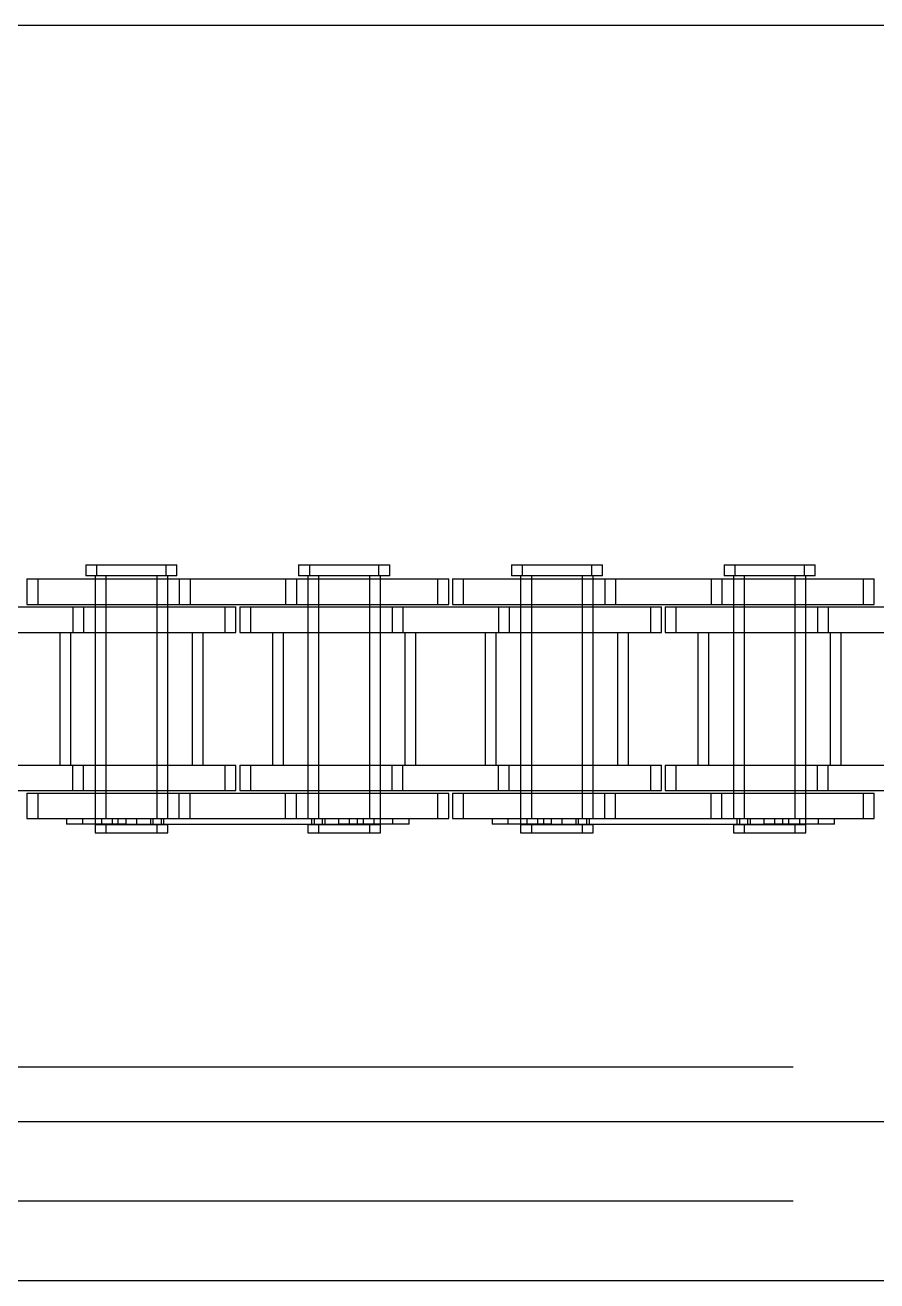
# Model space of a CAD drawing. Header units: metres. Extents: x 0 to 21025, y 0 to 14850.
# Drawn here: x 3445.3 to 3496.2, y 9046.6 to 9121.6 of the extents above; entities that cross this region are included whole.
import ezdxf

# ---------------------------------------------------------------- set-up
doc = ezdxf.new("R2010")
doc.units = ezdxf.units.M
doc.header["$LTSCALE"] = 25
doc.linetypes.add('HIDDEN2', pattern=[4.7625, 3.175, -1.5875])
doc.layers.add('SL4', color=4, linetype='Continuous')
doc.layers.add('ST1', color=7, linetype='HIDDEN2')

msp = doc.modelspace()

# ---------------------------------------------------------------- linework, layer by layer
at = {"layer": 'SL4'}
for p, q in [((2880.564, 9121.619), (4205.539, 9121.619)), ((2880.564, 9056.144), (4205.539, 9056.144)), ((4205.539, 9046.619), (2880.564, 9046.619))]:
    msp.add_line(p, q, dxfattribs=at)
at = {"layer": 'ST1'}
for p, q in [((3448.931, 9089.384), (3453.728, 9089.384)), ((3448.931, 9089.384), (3448.931, 9088.725)), ((3449.57, 9089.384), (3449.57, 9088.725)), ((3453.728, 9089.384), (3454.367, 9089.384)), ((3453.728, 9088.725), (3453.728, 9089.384)), ((3454.367, 9088.725), (3454.367, 9089.384)), ((3461.631, 9089.384), (3466.428, 9089.384)), ((3461.631, 9089.384), (3461.631, 9088.725)), ((3462.27, 9089.384), (3462.27, 9088.725)), ((3466.428, 9089.384), (3467.067, 9089.384)), ((3466.428, 9088.725), (3466.428, 9089.384)), ((3467.067, 9088.725), (3467.067, 9089.384)), ((3474.331, 9089.384), (3479.128, 9089.384)), ((3474.331, 9089.384), (3474.331, 9088.725)), ((3474.97, 9089.384), (3474.97, 9088.725)), ((3479.128, 9089.384), (3479.767, 9089.384)), ((3479.128, 9088.725), (3479.128, 9089.384)), ((3479.767, 9088.725), (3479.767, 9089.384)), ((3487.031, 9089.384), (3491.828, 9089.384)), ((3487.031, 9089.384), (3487.031, 9088.725)), ((3487.67, 9089.384), (3487.67, 9088.725)), ((3491.828, 9089.384), (3492.467, 9089.384)), ((3491.828, 9088.725), (3491.828, 9089.384)), ((3492.467, 9088.725), (3492.467, 9089.384)), ((3445.41, 9088.541), (3454.505, 9088.541)), ((3445.41, 9088.541), (3445.41, 9087.021)), ((3446.049, 9088.541), (3446.049, 9087.021)), ((3453.728, 9088.725), (3448.931, 9088.725)), ((3449.485, 9088.725), (3449.485, 9074.227)), ((3449.485, 9088.541), (3449.485, 9087.021)), ((3450.124, 9088.725), (3450.124, 9074.227)), ((3450.124, 9088.541), (3450.124, 9087.021)), ((3453.175, 9074.227), (3453.175, 9088.725)), ((3453.175, 9087.021), (3453.175, 9088.541)), ((3454.367, 9088.725), (3453.728, 9088.725)), ((3453.814, 9074.227), (3453.814, 9088.725)), ((3453.814, 9087.021), (3453.814, 9088.541)), ((3454.505, 9088.541), (3454.505, 9087.021)), ((3454.505, 9088.541), (3460.855, 9088.541)), ((3455.144, 9088.541), (3455.144, 9087.021)), ((3460.855, 9088.541), (3460.855, 9087.021)), ((3460.855, 9088.541), (3469.95, 9088.541)), ((3461.494, 9088.541), (3461.494, 9087.021)), ((3466.428, 9088.725), (3461.631, 9088.725)), ((3462.185, 9088.725), (3462.185, 9074.227)), ((3462.185, 9088.541), (3462.185, 9087.021)), ((3462.824, 9088.725), (3462.824, 9074.227)), ((3462.824, 9088.541), (3462.824, 9087.021)), ((3465.875, 9074.227), (3465.875, 9088.725)), ((3465.875, 9087.021), (3465.875, 9088.541)), ((3467.067, 9088.725), (3466.428, 9088.725)), ((3466.514, 9074.227), (3466.514, 9088.725)), ((3466.514, 9087.021), (3466.514, 9088.541)), ((3469.95, 9088.541), (3470.589, 9088.541)), ((3469.95, 9087.021), (3469.95, 9088.541)), ((3470.589, 9087.021), (3470.589, 9088.541)), ((3470.81, 9088.541), (3479.905, 9088.541)), ((3470.81, 9088.541), (3470.81, 9087.021)), ((3471.449, 9088.541), (3471.449, 9087.021)), ((3479.128, 9088.725), (3474.331, 9088.725)), ((3474.885, 9088.725), (3474.885, 9074.227)), ((3474.885, 9088.541), (3474.885, 9087.021)), ((3475.524, 9088.725), (3475.524, 9074.227)), ((3475.524, 9088.541), (3475.524, 9087.021)), ((3478.575, 9074.227), (3478.575, 9088.725)), ((3478.575, 9087.021), (3478.575, 9088.541)), ((3479.767, 9088.725), (3479.128, 9088.725)), ((3479.214, 9074.227), (3479.214, 9088.725)), ((3479.214, 9087.021), (3479.214, 9088.541)), ((3479.905, 9088.541), (3479.905, 9087.021)), ((3479.905, 9088.541), (3486.255, 9088.541)), ((3480.544, 9088.541), (3480.544, 9087.021)), ((3486.255, 9088.541), (3486.255, 9087.021)), ((3486.255, 9088.541), (3495.35, 9088.541)), ((3486.894, 9088.541), (3486.894, 9087.021)), ((3491.828, 9088.725), (3487.031, 9088.725)), ((3487.585, 9088.725), (3487.585, 9074.227)), ((3487.585, 9088.541), (3487.585, 9087.021)), ((3488.224, 9088.725), (3488.224, 9074.227)), ((3488.224, 9088.541), (3488.224, 9087.021)), ((3491.275, 9074.227), (3491.275, 9088.725)), ((3491.275, 9087.021), (3491.275, 9088.541)), ((3492.467, 9088.725), (3491.828, 9088.725)), ((3491.914, 9074.227), (3491.914, 9088.725)), ((3491.914, 9087.021), (3491.914, 9088.541)), ((3495.35, 9088.541), (3495.989, 9088.541)), ((3495.35, 9087.021), (3495.35, 9088.541)), ((3495.989, 9087.021), (3495.989, 9088.541)), ((3445.41, 9087.021), (3454.505, 9087.021)), ((3454.505, 9087.021), (3460.855, 9087.021)), ((3460.855, 9087.021), (3469.95, 9087.021)), ((3469.95, 9087.021), (3470.589, 9087.021)), ((3470.81, 9087.021), (3479.905, 9087.021)), ((3479.905, 9087.021), (3486.255, 9087.021)), ((3486.255, 9087.021), (3495.35, 9087.021)), ((3495.35, 9087.021), (3495.989, 9087.021)), ((3441.805, 9086.869), (3448.155, 9086.869)), ((3448.155, 9086.869), (3448.155, 9085.349)), ((3448.155, 9086.869), (3457.25, 9086.869)), ((3448.794, 9086.869), (3448.794, 9085.349)), ((3449.485, 9086.869), (3449.485, 9085.349)), ((3450.124, 9086.869), (3450.124, 9085.349)), ((3453.175, 9085.349), (3453.175, 9086.869)), ((3453.814, 9085.349), (3453.814, 9086.869)), ((3457.25, 9086.869), (3457.889, 9086.869)), ((3457.25, 9085.349), (3457.25, 9086.869)), ((3457.889, 9085.349), (3457.889, 9086.869)), ((3458.11, 9086.869), (3467.205, 9086.869)), ((3458.11, 9086.869), (3458.11, 9085.349)), ((3458.749, 9086.869), (3458.749, 9085.349)), ((3462.185, 9086.869), (3462.185, 9085.349)), ((3462.824, 9086.869), (3462.824, 9085.349)), ((3465.875, 9085.349), (3465.875, 9086.869)), ((3466.514, 9085.349), (3466.514, 9086.869)), ((3467.205, 9086.869), (3467.205, 9085.349)), ((3467.205, 9086.869), (3473.555, 9086.869)), ((3467.844, 9086.869), (3467.844, 9085.349)), ((3473.555, 9086.869), (3473.555, 9085.349)), ((3473.555, 9086.869), (3482.65, 9086.869)), ((3474.194, 9086.869), (3474.194, 9085.349)), ((3474.885, 9086.869), (3474.885, 9085.349)), ((3475.524, 9086.869), (3475.524, 9085.349)), ((3478.575, 9085.349), (3478.575, 9086.869)), ((3479.214, 9085.349), (3479.214, 9086.869)), ((3482.65, 9086.869), (3483.289, 9086.869)), ((3482.65, 9085.349), (3482.65, 9086.869)), ((3483.289, 9085.349), (3483.289, 9086.869)), ((3483.51, 9086.869), (3492.605, 9086.869)), ((3483.51, 9086.869), (3483.51, 9085.349)), ((3484.149, 9086.869), (3484.149, 9085.349)), ((3487.585, 9086.869), (3487.585, 9085.349)), ((3488.224, 9086.869), (3488.224, 9085.349)), ((3491.275, 9085.349), (3491.275, 9086.869)), ((3491.914, 9085.349), (3491.914, 9086.869)), ((3492.605, 9086.869), (3492.605, 9085.349)), ((3492.605, 9086.869), (3498.955, 9086.869)), ((3493.244, 9086.869), (3493.244, 9085.349)), ((3441.805, 9085.349), (3448.155, 9085.349)), ((3447.37, 9085.349), (3447.37, 9077.419)), ((3448.009, 9085.349), (3448.009, 9077.419)), ((3448.155, 9085.349), (3457.25, 9085.349)), ((3449.485, 9085.349), (3449.485, 9077.419)), ((3450.124, 9085.349), (3450.124, 9077.419)), ((3453.175, 9077.419), (3453.175, 9085.349)), ((3453.814, 9077.419), (3453.814, 9085.349)), ((3455.29, 9077.419), (3455.29, 9085.349)), ((3455.929, 9077.419), (3455.929, 9085.349)), ((3457.25, 9085.349), (3457.889, 9085.349)), ((3458.11, 9085.349), (3467.205, 9085.349)), ((3460.07, 9085.349), (3460.07, 9077.419)), ((3460.709, 9085.349), (3460.709, 9077.419)), ((3462.185, 9085.349), (3462.185, 9077.419)), ((3462.824, 9085.349), (3462.824, 9077.419)), ((3465.875, 9077.419), (3465.875, 9085.349)), ((3466.514, 9077.419), (3466.514, 9085.349)), ((3467.205, 9085.349), (3473.555, 9085.349)), ((3467.99, 9077.419), (3467.99, 9085.349)), ((3468.629, 9077.419), (3468.629, 9085.349)), ((3472.77, 9085.349), (3472.77, 9077.419)), ((3473.409, 9085.349), (3473.409, 9077.419)), ((3473.555, 9085.349), (3482.65, 9085.349)), ((3474.885, 9085.349), (3474.885, 9077.419)), ((3475.524, 9085.349), (3475.524, 9077.419)), ((3478.575, 9077.419), (3478.575, 9085.349)), ((3479.214, 9077.419), (3479.214, 9085.349)), ((3480.69, 9077.419), (3480.69, 9085.349)), ((3481.329, 9077.419), (3481.329, 9085.349)), ((3482.65, 9085.349), (3483.289, 9085.349)), ((3483.51, 9085.349), (3492.605, 9085.349)), ((3485.47, 9085.349), (3485.47, 9077.419)), ((3486.109, 9085.349), (3486.109, 9077.419)), ((3487.585, 9085.349), (3487.585, 9077.419)), ((3488.224, 9085.349), (3488.224, 9077.419)), ((3491.275, 9077.419), (3491.275, 9085.349)), ((3491.914, 9077.419), (3491.914, 9085.349)), ((3492.605, 9085.349), (3498.955, 9085.349)), ((3493.39, 9077.419), (3493.39, 9085.349)), ((3494.029, 9077.419), (3494.029, 9085.349)), ((3441.805, 9077.419), (3448.155, 9077.419)), ((3448.155, 9075.899), (3448.155, 9077.419)), ((3448.155, 9077.419), (3457.25, 9077.419)), ((3448.794, 9075.899), (3448.794, 9077.419)), ((3449.485, 9077.419), (3449.485, 9075.899)), ((3450.124, 9077.419), (3450.124, 9075.899)), ((3453.175, 9075.899), (3453.175, 9077.419)), ((3453.814, 9075.899), (3453.814, 9077.419)), ((3457.25, 9077.419), (3457.889, 9077.419)), ((3457.25, 9075.899), (3457.25, 9077.419)), ((3457.889, 9075.899), (3457.889, 9077.419)), ((3458.11, 9077.419), (3467.205, 9077.419)), ((3458.11, 9077.419), (3458.11, 9075.899)), ((3458.749, 9077.419), (3458.749, 9075.899)), ((3462.185, 9077.419), (3462.185, 9075.899)), ((3462.824, 9077.419), (3462.824, 9075.899)), ((3465.875, 9075.899), (3465.875, 9077.419)), ((3466.514, 9075.899), (3466.514, 9077.419)), ((3467.205, 9075.899), (3467.205, 9077.419)), ((3467.205, 9077.419), (3473.555, 9077.419)), ((3467.844, 9075.899), (3467.844, 9077.419)), ((3473.555, 9075.899), (3473.555, 9077.419)), ((3473.555, 9077.419), (3482.65, 9077.419)), ((3474.194, 9075.899), (3474.194, 9077.419)), ((3474.885, 9077.419), (3474.885, 9075.899)), ((3475.524, 9077.419), (3475.524, 9075.899)), ((3478.575, 9075.899), (3478.575, 9077.419)), ((3479.214, 9075.899), (3479.214, 9077.419)), ((3482.65, 9077.419), (3483.289, 9077.419)), ((3482.65, 9075.899), (3482.65, 9077.419)), ((3483.289, 9075.899), (3483.289, 9077.419)), ((3483.51, 9077.419), (3492.605, 9077.419)), ((3483.51, 9077.419), (3483.51, 9075.899)), ((3484.149, 9077.419), (3484.149, 9075.899)), ((3487.585, 9077.419), (3487.585, 9075.899)), ((3488.224, 9077.419), (3488.224, 9075.899)), ((3491.275, 9075.899), (3491.275, 9077.419)), ((3491.914, 9075.899), (3491.914, 9077.419)), ((3492.605, 9075.899), (3492.605, 9077.419)), ((3492.605, 9077.419), (3498.955, 9077.419)), ((3493.244, 9075.899), (3493.244, 9077.419)), ((3441.805, 9075.899), (3448.155, 9075.899)), ((3448.155, 9075.899), (3457.25, 9075.899)), ((3457.25, 9075.899), (3457.889, 9075.899)), ((3458.11, 9075.899), (3467.205, 9075.899)), ((3467.205, 9075.899), (3473.555, 9075.899)), ((3473.555, 9075.899), (3482.65, 9075.899)), ((3482.65, 9075.899), (3483.289, 9075.899)), ((3483.51, 9075.899), (3492.605, 9075.899)), ((3492.605, 9075.899), (3498.955, 9075.899)), ((3445.41, 9075.747), (3454.505, 9075.747)), ((3445.41, 9075.747), (3445.41, 9074.227)), ((3446.049, 9075.747), (3446.049, 9074.227)), ((3449.485, 9075.747), (3449.485, 9073.894)), ((3450.124, 9075.747), (3450.124, 9074.227)), ((3453.175, 9074.227), (3453.175, 9075.747)), ((3453.814, 9074.227), (3453.814, 9075.747)), ((3454.505, 9074.227), (3454.505, 9075.747)), ((3454.505, 9075.747), (3460.855, 9075.747)), ((3455.144, 9074.227), (3455.144, 9075.747)), ((3460.855, 9074.227), (3460.855, 9075.747)), ((3460.855, 9075.747), (3469.95, 9075.747)), ((3461.494, 9074.227), (3461.494, 9075.747)), ((3462.185, 9075.747), (3462.185, 9074.227)), ((3462.824, 9075.747), (3462.824, 9074.227)), ((3465.875, 9074.227), (3465.875, 9075.747)), ((3466.514, 9073.894), (3466.514, 9075.747)), ((3469.95, 9075.747), (3470.589, 9075.747)), ((3469.95, 9074.227), (3469.95, 9075.747)), ((3470.589, 9074.227), (3470.589, 9075.747)), ((3470.81, 9075.747), (3479.905, 9075.747)), ((3470.81, 9075.747), (3470.81, 9074.227)), ((3471.449, 9075.747), (3471.449, 9074.227)), ((3474.885, 9075.747), (3474.885, 9073.894)), ((3475.524, 9075.747), (3475.524, 9074.227)), ((3478.575, 9074.227), (3478.575, 9075.747)), ((3479.214, 9074.227), (3479.214, 9075.747)), ((3479.905, 9074.227), (3479.905, 9075.747)), ((3479.905, 9075.747), (3486.255, 9075.747)), ((3480.544, 9074.227), (3480.544, 9075.747)), ((3486.255, 9074.227), (3486.255, 9075.747)), ((3486.255, 9075.747), (3495.35, 9075.747)), ((3486.894, 9074.227), (3486.894, 9075.747)), ((3487.585, 9075.747), (3487.585, 9074.227)), ((3488.224, 9075.747), (3488.224, 9074.227)), ((3491.275, 9074.227), (3491.275, 9075.747)), ((3491.914, 9073.894), (3491.914, 9075.747)), ((3495.35, 9075.747), (3495.989, 9075.747)), ((3495.35, 9074.227), (3495.35, 9075.747)), ((3495.989, 9074.227), (3495.989, 9075.747)), ((3445.41, 9074.227), (3454.505, 9074.227)), ((3447.778, 9074.227), (3447.778, 9073.894)), ((3451.33, 9073.894), (3447.778, 9073.894)), ((3448.738, 9073.894), (3448.738, 9074.227)), ((3453.175, 9073.858), (3449.485, 9073.858)), ((3449.485, 9073.858), (3449.485, 9073.384)), ((3449.854, 9074.227), (3449.854, 9073.858)), ((3450.124, 9073.858), (3450.124, 9073.384)), ((3450.493, 9074.227), (3450.493, 9073.858)), ((3450.862, 9073.894), (3450.862, 9074.227)), ((3451.33, 9073.894), (3451.33, 9074.227)), ((3451.33, 9073.894), (3464.03, 9073.894)), ((3451.969, 9073.894), (3451.969, 9074.227)), ((3452.806, 9073.858), (3452.806, 9074.227)), ((3452.949, 9073.894), (3452.949, 9074.227)), ((3453.814, 9073.858), (3453.175, 9073.858)), ((3453.175, 9073.384), (3453.175, 9073.858)), ((3453.445, 9073.858), (3453.445, 9074.227)), ((3453.588, 9073.894), (3453.588, 9074.227)), ((3453.814, 9073.384), (3453.814, 9073.858)), ((3454.505, 9074.227), (3460.855, 9074.227)), ((3460.855, 9074.227), (3469.95, 9074.227)), ((3465.875, 9073.858), (3462.185, 9073.858)), ((3462.185, 9073.858), (3462.185, 9073.384)), ((3462.411, 9073.894), (3462.411, 9074.227)), ((3462.554, 9074.227), (3462.554, 9073.858)), ((3462.824, 9073.858), (3462.824, 9073.384)), ((3463.05, 9073.894), (3463.05, 9074.227)), ((3463.193, 9074.227), (3463.193, 9073.858)), ((3464.03, 9073.894), (3464.03, 9074.227)), ((3467.261, 9073.894), (3464.03, 9073.894)), ((3464.669, 9073.894), (3464.669, 9074.227)), ((3465.137, 9073.894), (3465.137, 9074.227)), ((3465.506, 9073.858), (3465.506, 9074.227)), ((3466.514, 9073.858), (3465.875, 9073.858)), ((3465.875, 9073.384), (3465.875, 9073.858)), ((3466.145, 9073.858), (3466.145, 9074.227)), ((3466.514, 9073.384), (3466.514, 9073.858)), ((3467.261, 9073.894), (3467.261, 9074.227)), ((3468.221, 9073.894), (3467.261, 9073.894)), ((3468.221, 9073.894), (3468.221, 9074.227)), ((3469.95, 9074.227), (3470.589, 9074.227)), ((3470.81, 9074.227), (3479.905, 9074.227)), ((3473.178, 9074.227), (3473.178, 9073.894)), ((3476.73, 9073.894), (3473.178, 9073.894)), ((3474.138, 9073.894), (3474.138, 9074.227)), ((3478.575, 9073.858), (3474.885, 9073.858)), ((3474.885, 9073.858), (3474.885, 9073.384)), ((3475.254, 9074.227), (3475.254, 9073.858)), ((3475.524, 9073.858), (3475.524, 9073.384)), ((3475.893, 9074.227), (3475.893, 9073.858)), ((3476.262, 9073.894), (3476.262, 9074.227)), ((3476.73, 9073.894), (3476.73, 9074.227)), ((3476.73, 9073.894), (3489.43, 9073.894)), ((3477.369, 9073.894), (3477.369, 9074.227)), ((3478.206, 9073.858), (3478.206, 9074.227)), ((3478.349, 9073.894), (3478.349, 9074.227)), ((3479.214, 9073.858), (3478.575, 9073.858)), ((3478.575, 9073.384), (3478.575, 9073.858)), ((3478.845, 9073.858), (3478.845, 9074.227)), ((3478.988, 9073.894), (3478.988, 9074.227)), ((3479.214, 9073.384), (3479.214, 9073.858)), ((3479.905, 9074.227), (3486.255, 9074.227)), ((3486.255, 9074.227), (3495.35, 9074.227)), ((3491.275, 9073.858), (3487.585, 9073.858)), ((3487.585, 9073.858), (3487.585, 9073.384)), ((3487.811, 9073.894), (3487.811, 9074.227)), ((3487.954, 9074.227), (3487.954, 9073.858)), ((3488.224, 9073.858), (3488.224, 9073.384)), ((3488.45, 9073.894), (3488.45, 9074.227)), ((3488.593, 9074.227), (3488.593, 9073.858)), ((3489.43, 9073.894), (3489.43, 9074.227)), ((3492.661, 9073.894), (3489.43, 9073.894)), ((3490.069, 9073.894), (3490.069, 9074.227)), ((3490.537, 9073.894), (3490.537, 9074.227)), ((3490.906, 9073.858), (3490.906, 9074.227)), ((3491.914, 9073.858), (3491.275, 9073.858)), ((3491.275, 9073.384), (3491.275, 9073.858)), ((3491.545, 9073.858), (3491.545, 9074.227)), ((3491.914, 9073.384), (3491.914, 9073.858)), ((3492.661, 9073.894), (3492.661, 9074.227)), ((3493.621, 9073.894), (3492.661, 9073.894)), ((3493.621, 9073.894), (3493.621, 9074.227)), ((3495.35, 9074.227), (3495.989, 9074.227)), ((3449.485, 9073.384), (3453.175, 9073.384)), ((3453.175, 9073.384), (3453.814, 9073.384)), ((3462.185, 9073.384), (3465.875, 9073.384)), ((3465.875, 9073.384), (3466.514, 9073.384)), ((3474.885, 9073.384), (3478.575, 9073.384)), ((3478.575, 9073.384), (3479.214, 9073.384)), ((3487.585, 9073.384), (3491.275, 9073.384)), ((3491.275, 9073.384), (3491.914, 9073.384)), ((4205.539, 9059.381), (2880.564, 9059.381)), ((2880.564, 9056.144), (4205.539, 9056.144)), ((4205.539, 9051.381), (2880.564, 9051.381))]:
    msp.add_line(p, q, dxfattribs=at)

doc.saveas('drawing.dxf')
